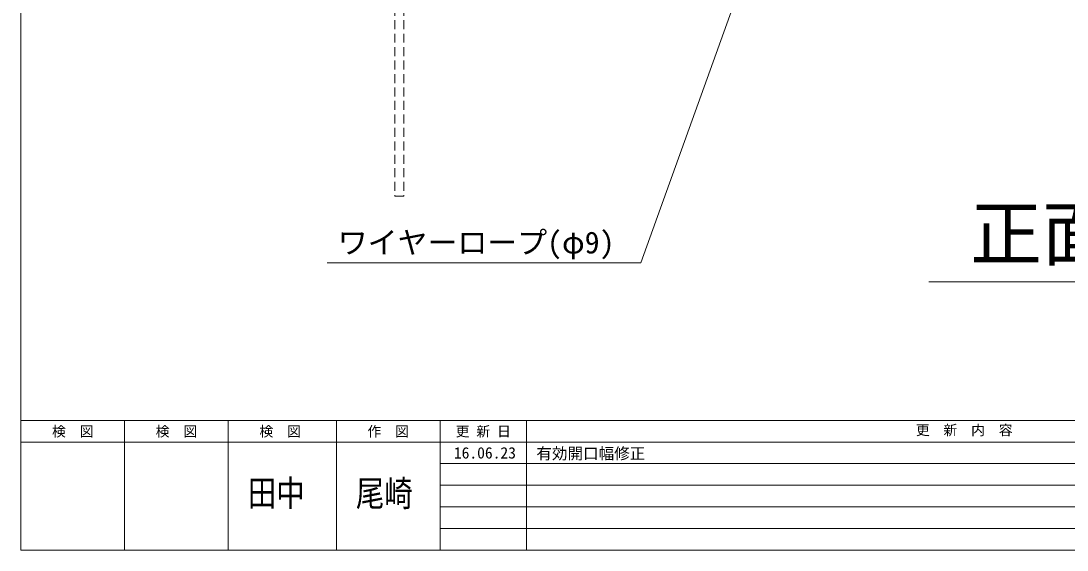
# Model space of a CAD drawing. Units: millimetres, scale not verified. Extents: x -9305 to 9305, y -6415 to 6415.
# Drawn here: x -9305 to -3708, y -6415 to -3585 of the extents above; entities that cross this region are included whole.
import ezdxf
from ezdxf.enums import TextEntityAlignment as Align

# ---------------------------------------------------------------- set-up
doc = ezdxf.new("R2010")
doc.units = ezdxf.units.MM
doc.header["$LTSCALE"] = 40
doc.linetypes.add('DASHED1', pattern=[1.8, 1.2, -0.6])
for name, color, linetype, lineweight in [('0-0_0', 7, 'Continuous', 9), ('0-3_CLGS-72', 7, 'Continuous', 9), ('0-6_TEXT', 7, 'Continuous', 9), ('0-8_図面枠', 7, 'Continuous', 9)]:
    doc.layers.add(name, color=color, linetype=linetype, lineweight=lineweight)
doc.styles.add('ＭＳ ゴシック', font='')
doc.styles.get('ＭＳ ゴシック').set_extended_font_data('MS Gothic')

msp = doc.modelspace()

# ---------------------------------------------------------------- linework, layer by layer
at = {"layer": '0-0_0'}
msp.add_line((-9304.61, 6414.98), (-9304.61, -6414.98), dxfattribs=at)
at = {"layer": '0-3_CLGS-72', "linetype": 'DASHED1'}
for p, q in [((-7304.6, -3509.38), (-7304.6, -4522.9)), ((-7256, -3509.38), (-7256, -4522.9)), ((-7256, -4522.9), (-7304.6, -4522.9))]:
    msp.add_line(p, q, dxfattribs=at)
at = {"layer": '0-6_TEXT'}
for p, q in [((-5495.41, -3510.94), (-5987.74, -4878.74)), ((-7665.48, -4878.74), (-5987.74, -4878.74)), ((-4446.52, -4980.29), (-2965.67, -4980.29))]:
    msp.add_line(p, q, dxfattribs=at)
at = {"layer": '0-8_図面枠'}
for p, q in [((-9304.61, -5721.47), (9304.61, -5721.47)), ((-8749.8, -5721.47), (-8749.8, -6414.98)), ((-8194.99, -5721.47), (-8194.99, -6414.98)), ((-7617.06, -5721.47), (-7617.06, -6414.98)), ((-7062.26, -5721.47), (-7062.26, -6414.98)), ((-6599.91, -5721.47), (-6599.91, -6414.98)), ((-9304.61, -5837.05), (-1930.27, -5837.05)), ((-7062.26, -5952.64), (-1930.27, -5952.64)), ((-7062.26, -6068.22), (-1930.27, -6068.22)), ((-7062.26, -6183.81), (-1930.27, -6183.81)), ((-7062.26, -6299.39), (-1930.27, -6299.39))]:
    msp.add_line(p, q, dxfattribs=at)
msp.add_lwpolyline([(-9304.61, -6414.98), (9304.61, -6414.98), (9304.61, 6414.98), (-9304.61, 6414.98)], dxfattribs=at)

# ---------------------------------------------------------------- texts
at = {"layer": '0-6_TEXT', "style": 'ＭＳ ゴシック'}
for s, height, p in [('正面図', 281.5, (-4225.72, -4947.56)), ('ワイヤーロープ(φ9)', 117.3, (-7609.64, -4864.01))]:
    msp.add_text(s, height=height, dxfattribs=at).set_placement(p, align=Align.BOTTOM_LEFT)
at = {"layer": '0-8_図面枠', "style": 'ＭＳ ゴシック'}
for s, height, p in [('検\u3000図', 54.23, (-9138.16, -5823.64)), ('検\u3000図', 54.23, (-8583.36, -5823.64)), ('検\u3000図', 54.23, (-8028.55, -5823.64)), ('作\u3000図', 54.23, (-7450.62, -5823.64)), ('更 新 日', 54.23, (-6979.03, -5823.64)), ('更\u3000新\u3000内\u3000容', 54.23, (-4516.95, -5816.54)), ('16.06.23', 61, (-6988.22, -5943.79)), ('有効開口幅修正', 61, (-6546.78, -5947.35))]:
    msp.add_text(s, height=height, dxfattribs=at).set_placement(p, align=Align.BOTTOM_LEFT)
at = {"layer": '0-8_図面枠', "style": 'ＭＳ ゴシック', "width": 0.8}
for s, p in [('田中', (-8090.44, -6221.83)), ('尾崎', (-7512.51, -6223.1))]:
    msp.add_text(s, height=139.4, dxfattribs=at).set_placement(p, align=Align.BOTTOM_LEFT)

doc.saveas('drawing.dxf')
